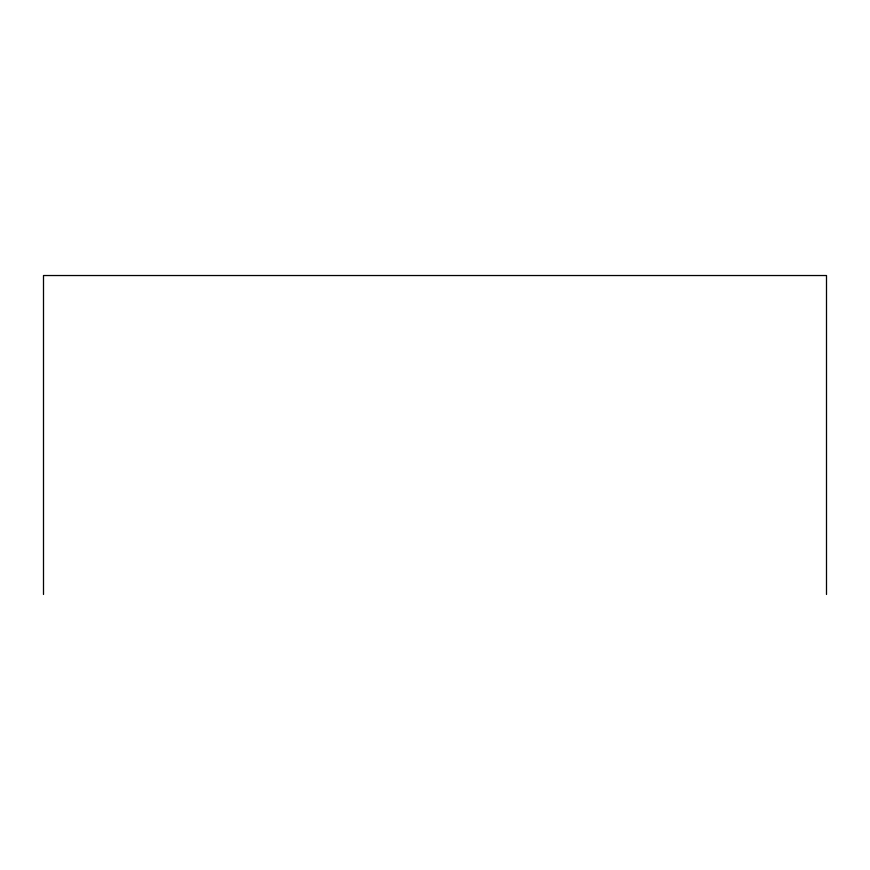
<?xml version="1.0" encoding="UTF-8"?>
<svg xmlns="http://www.w3.org/2000/svg" width="870" height="870" viewBox="0 0 870 870"><rect width="100%" height="100%" fill="white"/><g stroke="black" fill="none" stroke-linecap="round" stroke-linejoin="round"><path stroke-width="1.3" d="M826.5 594.471L826.5 275.529L43.5 275.529L43.5 594.471"/></g></svg>
